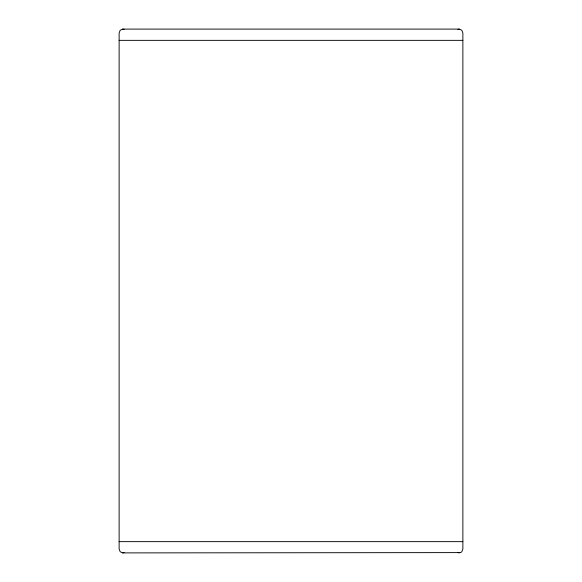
<?xml version="1.0" encoding="UTF-8"?>
<svg xmlns="http://www.w3.org/2000/svg" width="582" height="582" viewBox="0 0 582 582"><rect width="100%" height="100%" fill="white"/><g stroke="black" fill="none" stroke-linecap="round" stroke-linejoin="round"><path stroke-width="0.87" d="M122.737 29.1L120.183 30.249L119.128 33.014L119.128 548.986L120.183 551.751L122.737 552.9L460.646 552.602L461.817 551.751L462.872 548.986L462.872 33.014L461.817 30.249L459.263 29.1L122.737 29.1L124.119 29.398M457.881 29.398L459.263 29.1M122.737 552.9L124.119 552.602M119.128 40.354L462.872 40.354M119.128 541.646L462.872 541.646M457.881 552.602L459.263 552.9"/></g></svg>
